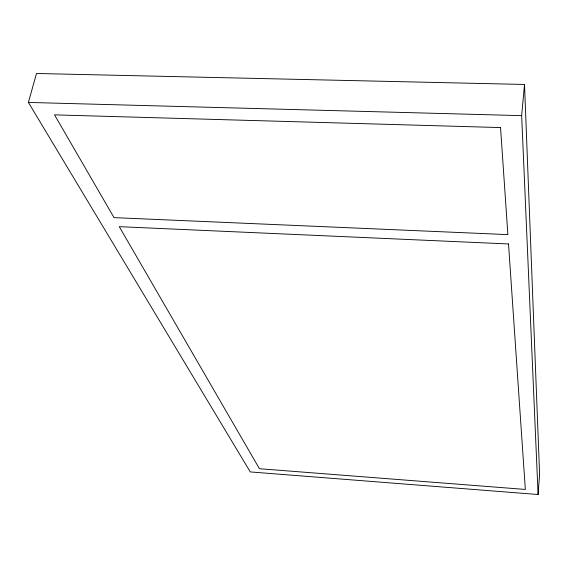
<?xml version="1.0" encoding="UTF-8"?>
<svg xmlns="http://www.w3.org/2000/svg" width="568" height="568" viewBox="0 0 568 568"><rect width="100%" height="100%" fill="white"/><g stroke="black" fill="none" stroke-linecap="round" stroke-linejoin="round"><path stroke-width="0.85" d="M538.088 494.515L539.6 474.273L524.512 84.462L36.487 73.485L28.4 102.432L250.268 471.923L538.088 494.515L521.658 115.638L524.512 84.462M28.4 102.432L521.658 115.638M500.543 127.566L54.521 114.864L114.026 217.629L507.877 234.619L500.543 127.566M508.516 243.956L119.259 226.667L259.42 468.714L525.343 489.438L508.516 243.956"/></g></svg>
